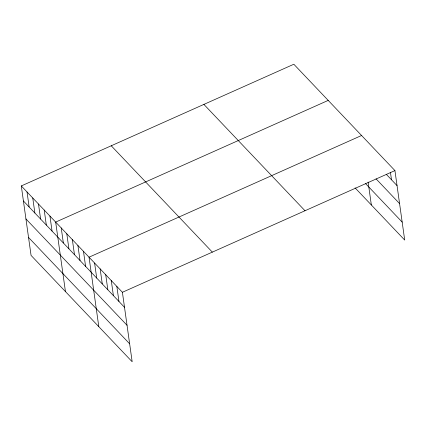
<?xml version="1.0" encoding="UTF-8"?>
<svg xmlns="http://www.w3.org/2000/svg" width="426" height="426" viewBox="0 0 426 426"><rect width="100%" height="100%" fill="white"/><g stroke="black" fill="none" stroke-linecap="round" stroke-linejoin="round"><path stroke-width="0.64" d="M21.3 185.938L122.4 292.284L132.166 361.759L31.066 255.414L21.3 185.938L293.833 64.241L394.934 170.586L404.7 240.062L355.082 187.871M328.206 100.398L55.673 222.095L65.439 291.57M361.573 135.495L89.039 257.192L98.8 326.662M122.4 292.284L394.934 170.586M386.355 174.372L397.048 185.619M376.046 178.84L399.572 203.585M365.391 183.404L402.176 222.095M203.9 104.402L305 210.748M111.234 145.777L212.34 252.123M23.414 200.971L124.514 307.316M25.938 218.937L127.039 325.283M28.537 237.447L129.642 343.793M390.477 172.583L391.489 179.772M368.117 182.067L371.339 204.965M116.841 286.437L118.955 301.47M111.282 280.585L113.396 295.617M105.723 274.738L107.831 289.771M100.158 268.891L102.272 283.924M94.599 263.039L96.713 278.072M83.48 251.34L85.589 266.372M77.915 245.493L80.029 260.526M72.356 239.641L74.47 254.679M66.797 233.794L68.911 248.827M61.237 227.947L63.346 242.98M49.943 216.073L52.057 231.105M44.219 210.045L46.328 225.077M38.489 204.017L40.598 219.049M32.759 197.994L34.873 213.027M27.03 191.966L29.144 206.999"/></g></svg>
